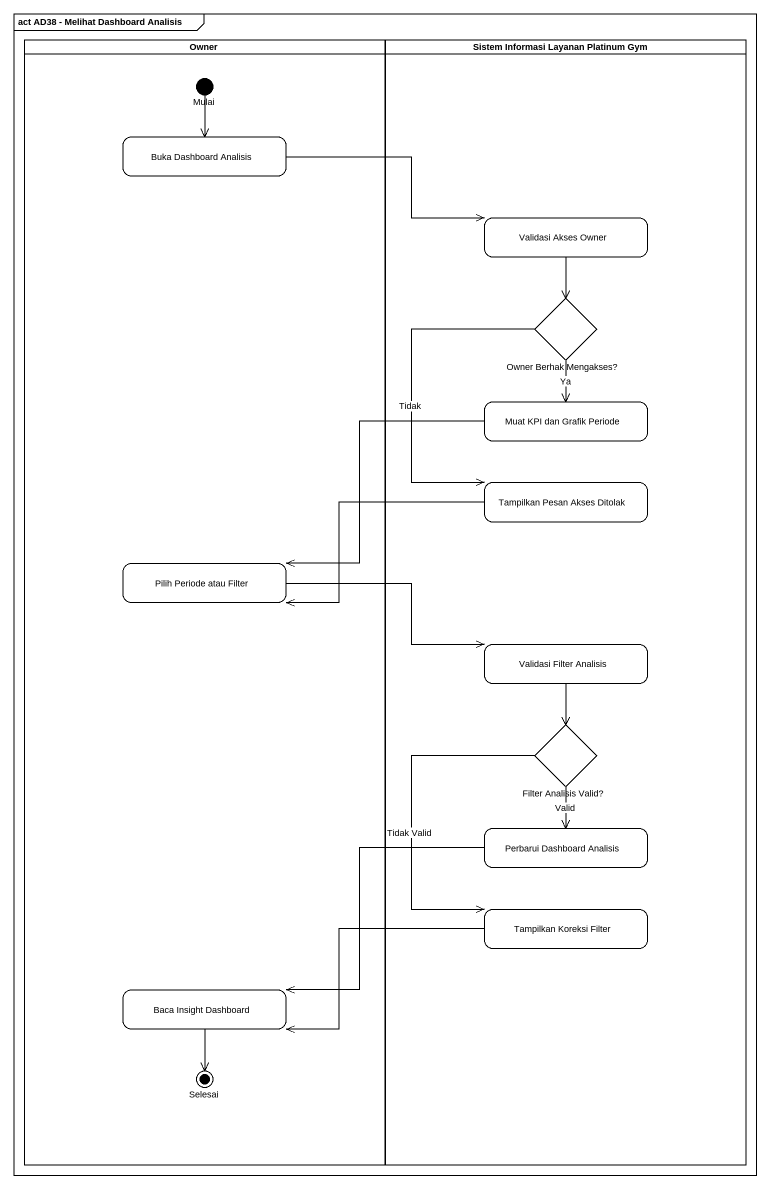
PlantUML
@startuml
mainframe act AD38 - Melihat Dashboard Analisis
hide empty description
state Owner <<partition>> {
  state Mulai <<start>>
  state "Buka Dashboard Analisis" as Buka_Dashboard_Analisis
  state "Pilih Periode atau Filter" as Pilih_Periode_atau_Filter
  state "Baca Insight Dashboard" as Baca_Insight_Dashboard
  state Selesai <<end>>
}
state "Sistem Informasi Layanan Platinum Gym" as Sistem_Informasi_Layanan <<partition>> {
  state "Validasi Akses Owner" as Validasi_Akses_Owner
  state "Owner Berhak Mengakses?" as Owner_Berhak_Mengakses <<choice>>
  state "Muat KPI dan Grafik Periode" as Muat_KPI_dan_Grafik_Periode
  state "Tampilkan Pesan Akses Ditolak" as Tampilkan_Pesan_Akses
  state "Validasi Filter Analisis" as Validasi_Filter_Analisis
  state "Filter Analisis Valid?" as Filter_Analisis_Valid <<choice>>
  state "Perbarui Dashboard Analisis" as Perbarui_Dashboard_Analisis
  state "Tampilkan Koreksi Filter" as Tampilkan_Koreksi_Filter
}
Mulai --> Buka_Dashboard_Analisis
Buka_Dashboard_Analisis -right-> Validasi_Akses_Owner
Validasi_Akses_Owner --> Owner_Berhak_Mengakses
Owner_Berhak_Mengakses --> Muat_KPI_dan_Grafik_Periode : Ya
Owner_Berhak_Mengakses --> Tampilkan_Pesan_Akses : Tidak
Muat_KPI_dan_Grafik_Periode -left-> Pilih_Periode_atau_Filter
Tampilkan_Pesan_Akses -left-> Pilih_Periode_atau_Filter
Pilih_Periode_atau_Filter -right-> Validasi_Filter_Analisis
Validasi_Filter_Analisis --> Filter_Analisis_Valid
Filter_Analisis_Valid --> Perbarui_Dashboard_Analisis : Valid
Filter_Analisis_Valid --> Tampilkan_Koreksi_Filter : Tidak Valid
Perbarui_Dashboard_Analisis -left-> Baca_Insight_Dashboard
Tampilkan_Koreksi_Filter -left-> Baca_Insight_Dashboard
Baca_Insight_Dashboard --> Selesai
@enduml
